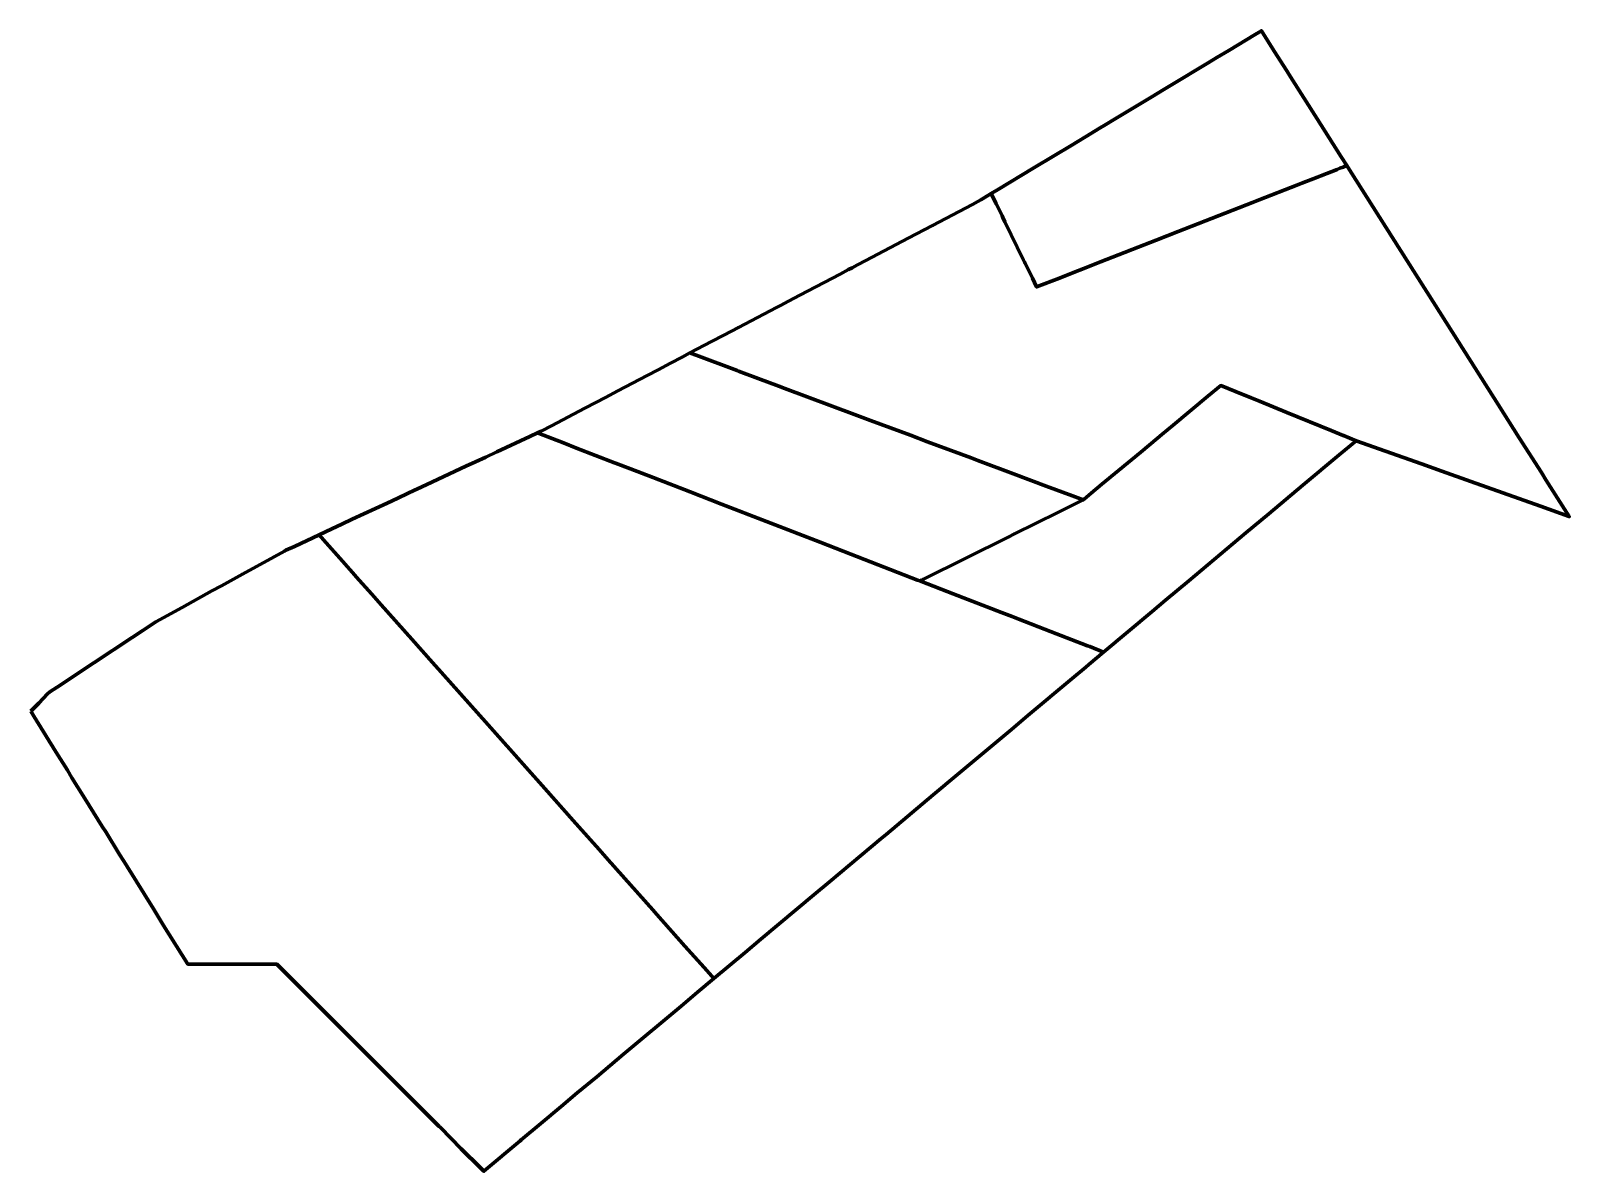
# Model space of a CAD drawing. Header units: metres. Extents: x 807610 to 807739, y 9157564 to 9157659.
import ezdxf

# ---------------------------------------------------------------- set-up
doc = ezdxf.new("R2010")
doc.units = ezdxf.units.M
doc.header["$MEASUREMENT"] = 0
doc.layers.add('2844-21178', color=1, linetype='Continuous')

msp = doc.modelspace()

# ---------------------------------------------------------------- linework, layer by layer
at = {"layer": '2844-21178', "color": 3, "lineweight": 70, "true_color": 0x00ff00}
for points in [[(807690.58, 9157645.55), (807690.97, 9157644.75), (807690.99, 9157644.7), (807691.49, 9157643.69), (807691.55, 9157643.55), (807691.73, 9157643.18), (807693.3, 9157639.97), (807693.38, 9157639.8), (807693.42, 9157639.72), (807694.03, 9157638.46), (807694.39, 9157637.72), (807696.3, 9157638.46), (807697.49, 9157638.93), (807698.34, 9157639.26), (807699.74, 9157639.81), (807704.42, 9157641.64), (807706.26, 9157642.36), (807712.51, 9157644.8), (807713.07, 9157645.02), (807716.23, 9157646.25), (807716.63, 9157646.41), (807717.95, 9157646.93), (807718.23, 9157647.03), (807719.6, 9157647.57), (807719.82, 9157647.66), (807720.1, 9157647.77), (807720.41, 9157647.89), (807719.94, 9157648.63), (807717.91, 9157651.82), (807715.68, 9157655.34), (807715.38, 9157655.82), (807714.32, 9157657.49), (807713.24, 9157659.19), (807712.73, 9157658.88), (807710.52, 9157657.55), (807709.5, 9157656.94), (807708.77, 9157656.5), (807705.62, 9157654.6), (807705.05, 9157654.26), (807704.55, 9157653.96), (807704.05, 9157653.65), (807700.84, 9157651.72), (807700.2, 9157651.34), (807699.58, 9157650.96), (807698.99, 9157650.61), (807697.33, 9157649.61), (807694.15, 9157647.69), (807691.1, 9157645.85)], [(807684.59, 9157613.08), (807684.73, 9157613.02), (807687.38, 9157612), (807691.45, 9157610.42), (807692.33, 9157610.08), (807692.9, 9157609.86), (807695.54, 9157608.84), (807698.65, 9157607.64), (807698.84, 9157607.57), (807700.01, 9157607.11), (807704.08, 9157610.51), (807705.21, 9157611.46), (807707.15, 9157613.09), (807711.94, 9157617.1), (807713.86, 9157618.71), (807716.71, 9157621.09), (807719.78, 9157623.65), (807721.18, 9157624.83), (807720.13, 9157625.26), (807720.11, 9157625.27), (807719.1, 9157625.68), (807715.39, 9157627.19), (807713.09, 9157628.13), (807712.39, 9157628.41), (807711.08, 9157628.95), (807709.84, 9157629.45), (807708.75, 9157628.55), (807705.84, 9157626.13), (807704.9, 9157625.35), (807704.52, 9157625.03), (807703.13, 9157623.88), (807701.25, 9157622.32), (807699.87, 9157621.18), (807698.97, 9157620.42), (807698.39, 9157619.94), (807698.3, 9157619.87), (807696.18, 9157618.82), (807692.52, 9157617.01), (807692.01, 9157616.75), (807684.89, 9157613.23), (807684.72, 9157613.14)], [(807610.01, 9157602.16), (807610.27, 9157601.75), (807612.12, 9157598.76), (807613.09, 9157597.2), (807613.47, 9157596.58), (807614.56, 9157594.84), (807616.01, 9157592.49), (807616.3, 9157592.03), (807617.47, 9157590.15), (807617.82, 9157589.59), (807618.1, 9157589.13), (807620.3, 9157585.58), (807621.16, 9157584.2), (807623.18, 9157580.95), (807623.81, 9157580.95), (807626.53, 9157580.95), (807630.65, 9157580.95), (807630.97, 9157580.63), (807633.81, 9157577.8), (807633.96, 9157577.65), (807634.06, 9157577.55), (807636.68, 9157574.93), (807638.11, 9157573.5), (807638.52, 9157573.09), (807640.09, 9157571.53), (807640.3, 9157571.31), (807642.34, 9157569.27), (807642.5, 9157569.11), (807642.53, 9157569.08), (807644.25, 9157567.36), (807644.37, 9157567.25), (807646.13, 9157565.48), (807647.74, 9157563.88), (807647.99, 9157563.63), (807648.03, 9157563.59), (807651.08, 9157566.15), (807651.15, 9157566.21), (807652.8, 9157567.58), (807654.5, 9157569.01), (807655.86, 9157570.15), (807657.49, 9157571.51), (807659.73, 9157573.39), (807664.57, 9157577.44), (807665.95, 9157578.6), (807667.31, 9157579.74), (807667.14, 9157579.93), (807666.49, 9157580.66), (807664.89, 9157582.46), (807662.53, 9157585.11), (807662.19, 9157585.49), (807658.44, 9157589.7), (807657.68, 9157590.56), (807655.99, 9157592.46), (807655.51, 9157593), (807653.14, 9157595.66), (807651.55, 9157597.45), (807648.37, 9157601.02), (807644.45, 9157605.42), (807643.72, 9157606.24), (807641.99, 9157608.19), (807639.41, 9157611.08), (807638.63, 9157611.96), (807637.32, 9157613.43), (807637.21, 9157613.55), (807636.15, 9157614.74), (807634.58, 9157616.51), (807634.2, 9157616.94), (807632.13, 9157615.97), (807631.41, 9157615.64), (807631.31, 9157615.58), (807630.43, 9157615.1), (807627.77, 9157613.64), (807626.01, 9157612.67), (807625.2, 9157612.23), (807622.7, 9157610.85), (807620.5, 9157609.65), (807619.41, 9157608.93), (807618.51, 9157608.34), (807615.3, 9157606.21), (807612.22, 9157604.18), (807611.61, 9157603.78), (807611.43, 9157603.6), (807610.69, 9157602.84)]]:
    msp.add_lwpolyline(points, close=True, dxfattribs=at)
at = {"layer": '2844-21178', "color": 4, "lineweight": 70, "true_color": 0x00ffff}
for points in [[(807665.31, 9157632.18), (807666.28, 9157631.82), (807668.81, 9157630.88), (807669.27, 9157630.7), (807669.37, 9157630.67), (807671.04, 9157630.04), (807672.77, 9157629.4), (807673.28, 9157629.21), (807679.12, 9157627.03), (807680.45, 9157626.53), (807683.8, 9157625.28), (807685.24, 9157624.74), (807688.9, 9157623.38), (807689.47, 9157623.16), (807692.44, 9157622.05), (807695.19, 9157621.03), (807697.41, 9157620.2), (807698.3, 9157619.87), (807698.39, 9157619.94), (807698.97, 9157620.42), (807699.87, 9157621.18), (807701.25, 9157622.32), (807703.13, 9157623.88), (807704.52, 9157625.03), (807704.9, 9157625.35), (807705.84, 9157626.13), (807708.75, 9157628.55), (807709.84, 9157629.45), (807711.08, 9157628.95), (807712.39, 9157628.41), (807713.09, 9157628.13), (807715.39, 9157627.19), (807719.1, 9157625.68), (807720.11, 9157625.27), (807720.13, 9157625.26), (807721.18, 9157624.83), (807723.65, 9157623.96), (807726.68, 9157622.88), (807728.38, 9157622.27), (807730.81, 9157621.41), (807733.51, 9157620.45), (807736.65, 9157619.33), (807739.07, 9157618.47), (807737.1, 9157621.56), (807736.73, 9157622.15), (807734.88, 9157625.08), (807733.11, 9157627.86), (807727.84, 9157636.16), (807726.19, 9157638.77), (807720.64, 9157647.52), (807720.41, 9157647.89), (807720.1, 9157647.77), (807719.82, 9157647.66), (807719.6, 9157647.57), (807718.23, 9157647.03), (807717.95, 9157646.93), (807716.63, 9157646.41), (807716.23, 9157646.25), (807713.07, 9157645.02), (807712.51, 9157644.8), (807706.26, 9157642.36), (807704.42, 9157641.64), (807699.74, 9157639.81), (807698.34, 9157639.26), (807697.49, 9157638.93), (807696.3, 9157638.46), (807694.39, 9157637.72), (807694.03, 9157638.46), (807693.42, 9157639.72), (807693.38, 9157639.8), (807693.3, 9157639.97), (807691.73, 9157643.18), (807691.55, 9157643.55), (807691.49, 9157643.69), (807690.99, 9157644.7), (807690.97, 9157644.75), (807690.58, 9157645.55), (807690.34, 9157645.4), (807689.7, 9157645.01), (807689.46, 9157644.87), (807689.01, 9157644.63), (807685.66, 9157642.87), (807684.96, 9157642.51), (807684.3, 9157642.16), (807683.62, 9157641.8), (807680.06, 9157639.93), (807679.35, 9157639.56), (807678.92, 9157639.33), (807678.6, 9157639.17), (807677.9, 9157638.8), (807674.53, 9157637.03), (807673.57, 9157636.52), (807672.9, 9157636.17), (807672.57, 9157636), (807669.37, 9157634.32), (807668.15, 9157633.67), (807667.11, 9157633.13)], [(807634.2, 9157616.94), (807634.58, 9157616.51), (807636.15, 9157614.74), (807637.21, 9157613.55), (807637.32, 9157613.43), (807638.63, 9157611.96), (807639.41, 9157611.08), (807641.99, 9157608.19), (807643.72, 9157606.24), (807644.45, 9157605.42), (807648.37, 9157601.02), (807651.55, 9157597.45), (807653.14, 9157595.66), (807655.51, 9157593), (807655.99, 9157592.46), (807657.68, 9157590.56), (807658.44, 9157589.7), (807662.19, 9157585.49), (807662.53, 9157585.11), (807664.89, 9157582.46), (807666.49, 9157580.66), (807667.14, 9157579.93), (807667.31, 9157579.74), (807669.93, 9157581.93), (807671.25, 9157583.03), (807675.7, 9157586.76), (807677.01, 9157587.86), (807681.34, 9157591.48), (807681.76, 9157591.83), (807685.72, 9157595.15), (807687.76, 9157596.85), (807692.27, 9157600.63), (807693.64, 9157601.78), (807697.37, 9157604.9), (807698.51, 9157605.85), (807698.77, 9157606.07), (807700.01, 9157607.11), (807698.84, 9157607.57), (807698.65, 9157607.64), (807695.54, 9157608.84), (807692.9, 9157609.86), (807692.33, 9157610.08), (807691.45, 9157610.42), (807687.38, 9157612), (807684.73, 9157613.02), (807684.59, 9157613.08), (807684.39, 9157613.15), (807678.8, 9157615.31), (807676.22, 9157616.31), (807671.72, 9157618.05), (807667.95, 9157619.51), (807665.32, 9157620.53), (807662.22, 9157621.73), (807660.33, 9157622.46), (807659.06, 9157622.95), (807658.97, 9157622.98), (807655.8, 9157624.21), (807654.69, 9157624.64), (807653.74, 9157625), (807653.01, 9157625.29), (807652.95, 9157625.31), (807652.51, 9157625.48), (807651.88, 9157625.19), (807649.11, 9157623.9), (807648.18, 9157623.46), (807647.33, 9157623.07), (807646.51, 9157622.68), (807643.23, 9157621.15), (807642.4, 9157620.77), (807642.19, 9157620.67), (807641.62, 9157620.4), (807640.8, 9157620.02), (807639.9, 9157619.6), (807636.98, 9157618.24), (807636.1, 9157617.82), (807635.27, 9157617.44)]]:
    msp.add_lwpolyline(points, close=True, dxfattribs=at)
at = {"layer": '2844-21178', "color": 5, "lineweight": 70, "true_color": 0x0000ff}
msp.add_lwpolyline([(807652.82, 9157625.62), (807652.51, 9157625.48), (807652.95, 9157625.31), (807653.01, 9157625.29), (807653.74, 9157625), (807654.69, 9157624.64), (807655.8, 9157624.21), (807658.97, 9157622.98), (807659.06, 9157622.95), (807660.33, 9157622.46), (807662.22, 9157621.73), (807665.32, 9157620.53), (807667.95, 9157619.51), (807671.72, 9157618.05), (807676.22, 9157616.31), (807678.8, 9157615.31), (807684.39, 9157613.15), (807684.59, 9157613.08), (807684.72, 9157613.14), (807684.89, 9157613.23), (807692.01, 9157616.75), (807692.52, 9157617.01), (807696.18, 9157618.82), (807698.3, 9157619.87), (807697.41, 9157620.2), (807695.19, 9157621.03), (807692.44, 9157622.05), (807689.47, 9157623.16), (807688.9, 9157623.38), (807685.24, 9157624.74), (807683.8, 9157625.28), (807680.45, 9157626.53), (807679.12, 9157627.03), (807673.28, 9157629.21), (807672.77, 9157629.4), (807671.04, 9157630.04), (807669.37, 9157630.67), (807669.27, 9157630.7), (807668.81, 9157630.88), (807666.28, 9157631.82), (807665.31, 9157632.18), (807664.65, 9157631.84), (807663.68, 9157631.33), (807662.64, 9157630.78), (807661.73, 9157630.3), (807659.26, 9157629.01), (807658.23, 9157628.46), (807657.4, 9157628.03), (807656.48, 9157627.55), (807653.7, 9157626.08), (807652.87, 9157625.65)], close=True, dxfattribs=at)

doc.saveas('drawing.dxf')
